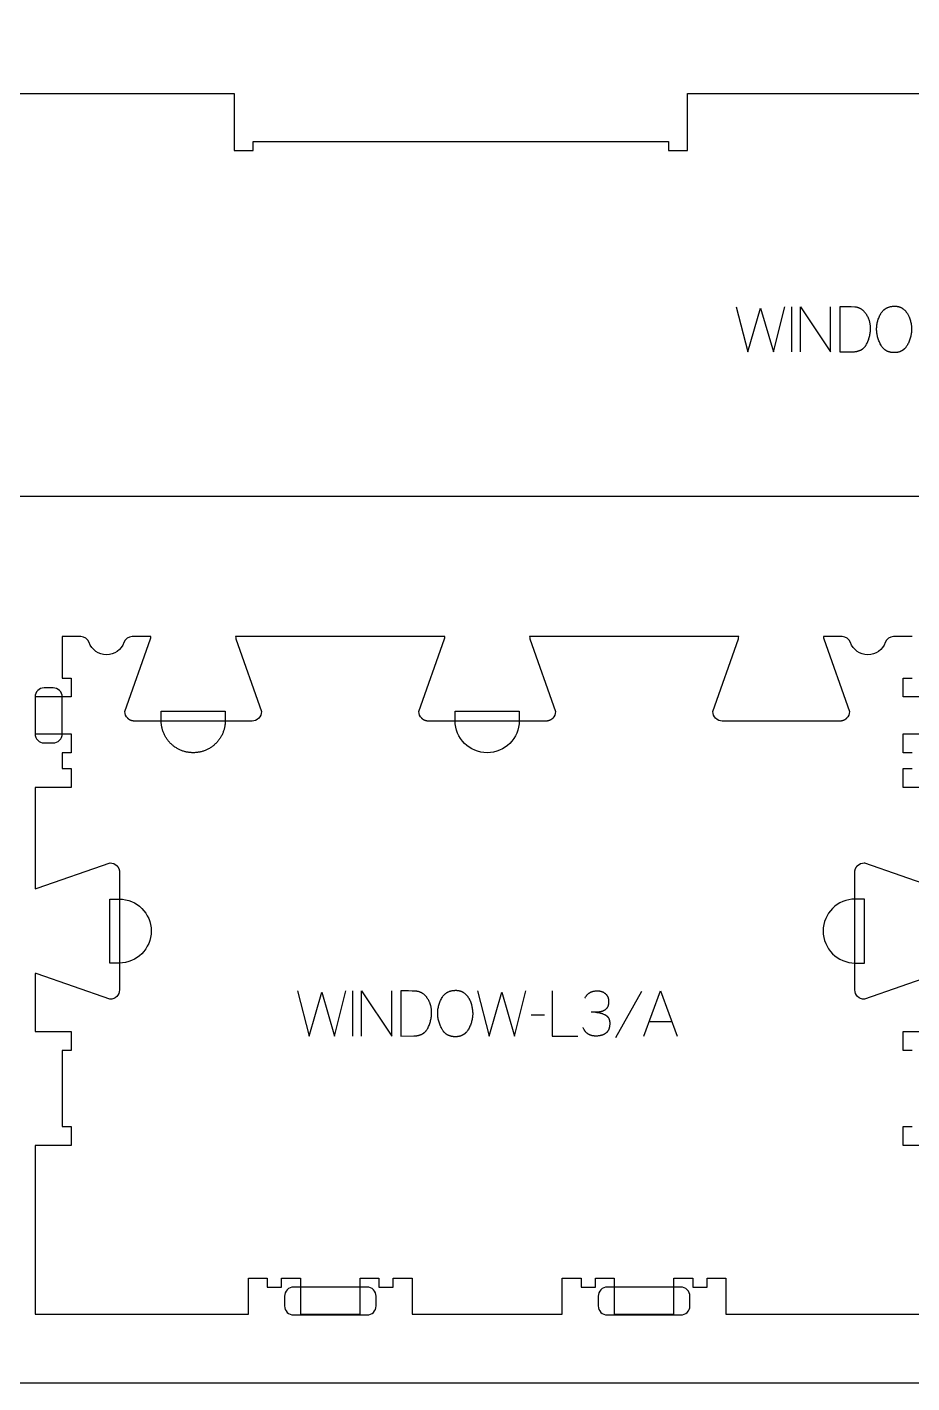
# Model space of a CAD drawing. Extents: x 0 to 4485, y 0 to 8771.
# Drawn here: x 984 to 1571, y 3763 to 4662 of the extents above; entities that cross this region are included whole.
import ezdxf

# ---------------------------------------------------------------- set-up
doc = ezdxf.new("R2010")
doc.units = 0
for name, color, linetype in [('0_SHEET_SPRUCEPLY_2440X122', 1, 'CONTINUOUS'), ('1_ANYTOOL_1MMDEEP_LABELS_S', 2, 'CONTINUOUS'), ('4_ANYTOOL_CUTTHROUGH_OUTSI', 5, 'CONTINUOUS'), ('5_ANYTOOL_HALF_MILL_9MM_IN', 3, 'CONTINUOUS')]:
    doc.layers.add(name, color=color, linetype=linetype)

msp = doc.modelspace()

# ---------------------------------------------------------------- linework, layer by layer
at = {"layer": '0_SHEET_SPRUCEPLY_2440X122'}
msp.add_lwpolyline([(371.7, 4982.59), (371.7, 3762.59), (2811.7, 3762.59), (2811.7, 4982.59)], close=True, dxfattribs=at)
at = {"layer": '1_ANYTOOL_1MMDEEP_LABELS_S', "color": 2}
for points in [[(1454.33, 4476.52), (1462.04, 4446.52), (1470.49, 4475.62), (1478.97, 4446.52), (1486.47, 4476.52)], [(1490.84, 4476.52), (1490.84, 4446.52)], [(1496.84, 4446.52), (1496.84, 4476.52), (1516.9, 4446.52), (1516.9, 4476.52)], [(1163.36, 4022.67), (1171.07, 3992.67), (1179.52, 4021.77), (1188, 3992.67), (1195.5, 4022.67)], [(1199.87, 4022.67), (1199.87, 3992.67)], [(1205.87, 3992.67), (1205.87, 4022.67), (1225.93, 3992.67), (1225.93, 4022.67)], [(1282.76, 4022.67), (1290.47, 3992.67), (1298.92, 4021.77), (1307.4, 3992.67), (1314.9, 4022.67)], [(1332.26, 4022.67), (1332.26, 3992.67), (1349.36, 3992.67)], [(1353.9, 4017.74), (1354.06, 4018.05), (1354.23, 4018.34), (1354.4, 4018.63), (1354.57, 4018.9), (1354.76, 4019.16), (1354.95, 4019.42), (1355.14, 4019.67), (1355.24, 4019.78), (1355.35, 4019.9), (1355.45, 4020.02), (1355.55, 4020.13), (1355.66, 4020.24), (1355.77, 4020.34), (1355.88, 4020.45), (1355.99, 4020.55), (1356.1, 4020.65), (1356.22, 4020.75), (1356.33, 4020.84), (1356.45, 4020.94), (1356.57, 4021.03), (1356.69, 4021.11), (1356.81, 4021.2), (1356.94, 4021.28), (1357.06, 4021.36), (1357.19, 4021.44), (1357.32, 4021.52), (1357.45, 4021.59), (1357.58, 4021.66), (1357.72, 4021.73), (1357.85, 4021.8), (1357.99, 4021.86), (1358.12, 4021.92), (1358.26, 4021.98), (1358.41, 4022.04), (1358.55, 4022.09), (1358.69, 4022.14), (1358.84, 4022.19), (1358.99, 4022.24), (1359.14, 4022.28), (1359.44, 4022.37), (1359.75, 4022.44), (1360.06, 4022.5), (1360.38, 4022.55), (1360.71, 4022.6), (1361.05, 4022.63), (1361.39, 4022.65), (1361.73, 4022.67), (1362.09, 4022.67), (1362.3, 4022.67), (1362.51, 4022.67), (1362.71, 4022.66), (1362.91, 4022.64), (1363.11, 4022.63), (1363.31, 4022.61), (1363.51, 4022.58), (1363.7, 4022.56), (1363.89, 4022.52), (1364.08, 4022.49), (1364.27, 4022.45), (1364.45, 4022.41), (1364.63, 4022.36), (1364.81, 4022.31), (1364.98, 4022.26), (1365.16, 4022.2), (1365.33, 4022.14), (1365.5, 4022.08), (1365.66, 4022.01), (1365.83, 4021.94), (1365.99, 4021.86), (1366.15, 4021.78), (1366.3, 4021.7), (1366.46, 4021.61), (1366.61, 4021.52), (1366.75, 4021.43), (1366.9, 4021.33), (1367.04, 4021.23), (1367.19, 4021.12), (1367.32, 4021.02), (1367.46, 4020.9), (1367.59, 4020.79), (1367.73, 4020.67), (1367.85, 4020.55), (1367.97, 4020.42), (1368.09, 4020.29), (1368.2, 4020.16), (1368.31, 4020.02), (1368.42, 4019.89), (1368.52, 4019.75), (1368.62, 4019.6), (1368.71, 4019.45), (1368.8, 4019.3), (1368.88, 4019.15), (1368.96, 4018.99), (1369.04, 4018.83), (1369.11, 4018.67), (1369.18, 4018.51), (1369.24, 4018.34), (1369.3, 4018.16), (1369.35, 4017.99), (1369.4, 4017.81), (1369.45, 4017.63), (1369.49, 4017.45), (1369.53, 4017.26), (1369.56, 4017.07), (1369.59, 4016.87), (1369.61, 4016.68), (1369.63, 4016.48), (1369.65, 4016.27), (1369.66, 4016.07), (1369.67, 4015.86), (1369.67, 4015.65), (1369.67, 4015.09), (1369.66, 4014.75), (1369.63, 4014.43), (1369.6, 4014.12), (1369.56, 4013.82), (1369.54, 4013.67), (1369.51, 4013.53), (1369.48, 4013.39), (1369.45, 4013.25), (1369.42, 4013.11), (1369.38, 4012.98), (1369.35, 4012.85), (1369.31, 4012.72), (1369.27, 4012.59), (1369.22, 4012.47), (1369.18, 4012.35), (1369.13, 4012.23), (1369.08, 4012.11), (1369.02, 4012), (1368.97, 4011.89), (1368.91, 4011.78), (1368.85, 4011.68), (1368.79, 4011.57), (1368.72, 4011.47), (1368.66, 4011.38), (1368.59, 4011.28), (1368.52, 4011.19), (1368.37, 4011.01), (1368.22, 4010.84), (1368.06, 4010.67), (1367.9, 4010.51), (1367.82, 4010.44), (1367.74, 4010.36), (1367.65, 4010.29), (1367.57, 4010.22), (1367.48, 4010.15), (1367.4, 4010.08), (1367.31, 4010.01), (1367.22, 4009.94), (1367.13, 4009.88), (1367.04, 4009.82), (1366.95, 4009.76), (1366.85, 4009.7), (1366.76, 4009.64), (1366.66, 4009.59), (1366.57, 4009.54), (1366.47, 4009.48), (1366.37, 4009.43), (1366.27, 4009.39), (1366.17, 4009.34), (1366.06, 4009.29), (1365.96, 4009.25), (1365.86, 4009.21), (1365.64, 4009.13), (1365.43, 4009.06), (1365.21, 4008.99), (1364.99, 4008.93), (1364.77, 4008.87), (1364.55, 4008.81), (1364.32, 4008.76), (1364.09, 4008.71), (1363.86, 4008.67), (1363.63, 4008.63), (1363.39, 4008.6), (1363.16, 4008.57), (1362.92, 4008.54), (1362.68, 4008.52), (1362.43, 4008.51), (1362.19, 4008.5), (1361.94, 4008.49), (1358.23, 4008.44)], [(1391.44, 4022.2), (1374.26, 3991.43)], [(1393.16, 3992.67), (1404.04, 4022.67), (1415.1, 3992.67)], [(1327.12, 4006.56), (1318.33, 4006.47)], [(1361.02, 4008.44), (1361.45, 4008.42), (1361.89, 4008.38), (1362.31, 4008.33), (1362.74, 4008.27), (1363.16, 4008.2), (1363.57, 4008.12), (1363.98, 4008.03), (1364.39, 4007.93), (1364.79, 4007.81), (1365.19, 4007.69), (1365.59, 4007.55), (1365.97, 4007.4), (1366.36, 4007.25), (1366.74, 4007.08), (1367.12, 4006.9), (1367.49, 4006.71), (1367.67, 4006.61), (1367.85, 4006.5), (1367.93, 4006.45), (1368.02, 4006.39), (1368.1, 4006.34), (1368.18, 4006.28), (1368.26, 4006.22), (1368.34, 4006.16), (1368.42, 4006.1), (1368.49, 4006.04), (1368.57, 4005.97), (1368.64, 4005.91), (1368.71, 4005.84), (1368.78, 4005.77), (1368.85, 4005.7), (1368.92, 4005.63), (1368.98, 4005.56), (1369.05, 4005.49), (1369.11, 4005.42), (1369.17, 4005.34), (1369.23, 4005.27), (1369.29, 4005.19), (1369.35, 4005.11), (1369.4, 4005.03), (1369.46, 4004.95), (1369.51, 4004.87), (1369.56, 4004.79), (1369.61, 4004.7), (1369.66, 4004.62), (1369.71, 4004.53), (1369.75, 4004.44), (1369.8, 4004.35), (1369.84, 4004.26), (1369.88, 4004.17), (1369.92, 4004.08), (1369.96, 4003.98), (1370.03, 4003.79), (1370.1, 4003.59), (1370.16, 4003.39), (1370.21, 4003.19), (1370.26, 4002.98), (1370.3, 4002.76), (1370.34, 4002.54), (1370.37, 4002.32), (1370.4, 4002.08), (1370.42, 4001.85), (1370.43, 4001.61), (1370.44, 4001.37), (1370.44, 4001.12), (1370.44, 4000.84), (1370.44, 4000.56), (1370.42, 4000.29), (1370.41, 4000.03), (1370.38, 3999.77), (1370.36, 3999.52), (1370.33, 3999.27), (1370.29, 3999.02), (1370.25, 3998.79), (1370.2, 3998.55), (1370.15, 3998.32), (1370.1, 3998.1), (1370.03, 3997.88), (1369.97, 3997.66), (1369.9, 3997.45), (1369.82, 3997.25), (1369.74, 3997.05), (1369.66, 3996.85), (1369.57, 3996.66), (1369.47, 3996.48), (1369.37, 3996.3), (1369.27, 3996.12), (1369.16, 3995.95), (1369.05, 3995.79), (1368.93, 3995.63), (1368.8, 3995.47), (1368.68, 3995.32), (1368.61, 3995.25), (1368.54, 3995.18), (1368.47, 3995.11), (1368.4, 3995.04), (1368.33, 3994.97), (1368.26, 3994.9), (1368.19, 3994.84), (1368.11, 3994.77), (1367.96, 3994.64), (1367.8, 3994.52), (1367.64, 3994.41), (1367.48, 3994.29), (1367.31, 3994.18), (1367.14, 3994.08), (1366.96, 3993.97), (1366.79, 3993.88), (1366.6, 3993.78), (1366.42, 3993.69), (1366.23, 3993.61), (1366.04, 3993.52), (1365.84, 3993.44), (1365.64, 3993.37), (1365.44, 3993.3), (1365.23, 3993.23), (1365.02, 3993.17), (1364.81, 3993.11), (1364.59, 3993.05), (1364.37, 3993), (1364.15, 3992.95), (1363.92, 3992.91), (1363.69, 3992.87), (1363.46, 3992.83), (1363.22, 3992.8), (1362.73, 3992.74), (1362.23, 3992.7), (1361.72, 3992.68), (1361.19, 3992.67), (1360.81, 3992.68), (1360.43, 3992.7), (1360.07, 3992.72), (1359.71, 3992.76), (1359.36, 3992.81), (1359.18, 3992.84), (1359.01, 3992.87), (1358.84, 3992.91), (1358.68, 3992.95), (1358.51, 3992.99), (1358.35, 3993.03), (1358.19, 3993.08), (1358.03, 3993.12), (1357.87, 3993.18), (1357.72, 3993.23), (1357.56, 3993.29), (1357.41, 3993.35), (1357.26, 3993.41), (1357.11, 3993.47), (1356.97, 3993.54), (1356.82, 3993.61), (1356.68, 3993.69), (1356.54, 3993.76), (1356.4, 3993.84), (1356.27, 3993.93), (1356.13, 3994.01), (1356, 3994.1), (1355.87, 3994.19), (1355.74, 3994.28), (1355.62, 3994.38), (1355.49, 3994.48), (1355.37, 3994.58), (1355.25, 3994.68), (1355.13, 3994.79), (1355.01, 3994.9), (1354.9, 3995.01), (1354.79, 3995.13), (1354.67, 3995.25), (1354.57, 3995.37), (1354.46, 3995.49), (1354.35, 3995.62), (1354.25, 3995.75), (1354.15, 3995.88), (1354.05, 3996.01), (1353.95, 3996.15), (1353.86, 3996.29), (1353.76, 3996.44), (1353.67, 3996.58), (1353.58, 3996.73), (1353.41, 3997.04), (1353.24, 3997.35), (1353.08, 3997.68), (1352.93, 3998.02), (1352.79, 3998.37)], [(1396.63, 4002.23), (1411.54, 4002.23)]]:
    msp.add_lwpolyline(points, dxfattribs=at)
for points in [[(1522.94, 4476.52), (1522.94, 4446.52), (1531.47, 4446.61), (1531.88, 4446.62), (1532.29, 4446.64), (1532.68, 4446.66), (1533.07, 4446.7), (1533.45, 4446.75), (1533.82, 4446.81), (1534.19, 4446.88), (1534.54, 4446.95), (1534.89, 4447.04), (1535.23, 4447.13), (1535.56, 4447.24), (1535.89, 4447.35), (1536.2, 4447.47), (1536.36, 4447.54), (1536.51, 4447.61), (1536.67, 4447.68), (1536.81, 4447.75), (1536.96, 4447.83), (1537.11, 4447.9), (1537.25, 4447.98), (1537.39, 4448.06), (1537.53, 4448.15), (1537.67, 4448.23), (1537.81, 4448.32), (1537.94, 4448.41), (1538.07, 4448.51), (1538.2, 4448.6), (1538.33, 4448.7), (1538.46, 4448.8), (1538.58, 4448.91), (1538.7, 4449.01), (1538.82, 4449.12), (1538.94, 4449.23), (1539.06, 4449.34), (1539.17, 4449.46), (1539.28, 4449.58), (1539.39, 4449.7), (1539.5, 4449.82), (1539.61, 4449.94), (1539.71, 4450.07), (1539.81, 4450.2), (1539.91, 4450.33), (1540.01, 4450.46), (1540.11, 4450.6), (1540.2, 4450.74), (1540.39, 4451.02), (1540.56, 4451.32), (1540.73, 4451.62), (1541.05, 4452.24), (1541.34, 4452.86), (1541.62, 4453.49), (1541.87, 4454.13), (1542.11, 4454.77), (1542.32, 4455.42), (1542.52, 4456.07), (1542.69, 4456.73), (1542.84, 4457.4), (1542.98, 4458.07), (1543.09, 4458.74), (1543.18, 4459.42), (1543.25, 4460.11), (1543.3, 4460.8), (1543.33, 4461.5), (1543.34, 4462.21), (1543.33, 4462.8), (1543.31, 4463.39), (1543.26, 4463.98), (1543.19, 4464.56), (1543.1, 4465.13), (1543.05, 4465.41), (1542.99, 4465.7), (1542.93, 4465.98), (1542.87, 4466.26), (1542.8, 4466.54), (1542.72, 4466.81), (1542.64, 4467.09), (1542.56, 4467.36), (1542.47, 4467.63), (1542.37, 4467.9), (1542.27, 4468.17), (1542.17, 4468.44), (1542.06, 4468.71), (1541.95, 4468.97), (1541.7, 4469.5), (1541.44, 4470.02), (1541.16, 4470.53), (1540.86, 4471.03), (1540.66, 4471.34), (1540.47, 4471.64), (1540.26, 4471.92), (1540.06, 4472.2), (1539.85, 4472.47), (1539.64, 4472.73), (1539.43, 4472.98), (1539.21, 4473.22), (1538.99, 4473.46), (1538.76, 4473.68), (1538.53, 4473.89), (1538.3, 4474.1), (1538.06, 4474.29), (1537.83, 4474.48), (1537.58, 4474.65), (1537.34, 4474.82), (1537.09, 4474.98), (1536.84, 4475.13), (1536.58, 4475.27), (1536.32, 4475.4), (1536.06, 4475.52), (1535.79, 4475.63), (1535.53, 4475.73), (1535.25, 4475.83), (1534.98, 4475.91), (1534.7, 4475.99), (1534.42, 4476.05), (1534.13, 4476.11), (1533.84, 4476.16), (1533.55, 4476.19), (1533.25, 4476.22), (1532.95, 4476.24), (1530.52, 4476.35), (1528.04, 4476.43), (1525.51, 4476.49)], [(1559.42, 4476.86), (1559.79, 4476.86), (1560.15, 4476.84), (1560.51, 4476.81), (1560.86, 4476.77), (1561.03, 4476.75), (1561.2, 4476.72), (1561.37, 4476.69), (1561.54, 4476.66), (1561.7, 4476.62), (1561.87, 4476.58), (1562.03, 4476.54), (1562.19, 4476.49), (1562.35, 4476.45), (1562.51, 4476.4), (1562.66, 4476.34), (1562.81, 4476.29), (1562.97, 4476.23), (1563.11, 4476.16), (1563.26, 4476.1), (1563.41, 4476.03), (1563.55, 4475.96), (1563.7, 4475.89), (1563.84, 4475.81), (1563.98, 4475.73), (1564.11, 4475.65), (1564.25, 4475.56), (1564.38, 4475.48), (1564.52, 4475.38), (1564.77, 4475.2), (1565.03, 4475), (1565.28, 4474.8), (1565.52, 4474.6), (1565.75, 4474.38), (1565.98, 4474.16), (1566.21, 4473.94), (1566.43, 4473.71), (1566.64, 4473.47), (1566.85, 4473.23), (1567.05, 4472.98), (1567.24, 4472.72), (1567.43, 4472.46), (1567.62, 4472.19), (1567.79, 4471.92), (1567.97, 4471.63), (1568.13, 4471.35), (1568.29, 4471.06), (1568.45, 4470.77), (1568.59, 4470.47), (1568.74, 4470.17), (1568.88, 4469.86), (1569.01, 4469.56), (1569.13, 4469.25), (1569.25, 4468.93), (1569.37, 4468.61), (1569.48, 4468.29), (1569.58, 4467.96), (1569.68, 4467.63), (1569.77, 4467.3), (1569.86, 4466.96), (1569.94, 4466.62), (1570.08, 4465.94), (1570.21, 4465.26), (1570.32, 4464.59), (1570.4, 4463.93), (1570.47, 4463.28), (1570.52, 4462.63), (1570.55, 4461.98), (1570.56, 4461.35), (1570.55, 4460.71), (1570.51, 4460.07), (1570.46, 4459.44), (1570.39, 4458.8), (1570.29, 4458.16), (1570.17, 4457.52), (1570.03, 4456.89), (1569.87, 4456.25), (1569.68, 4455.61), (1569.48, 4454.97), (1569.25, 4454.34), (1569, 4453.7), (1568.73, 4453.06), (1568.44, 4452.42), (1568.13, 4451.79), (1567.79, 4451.15), (1567.62, 4450.83), (1567.44, 4450.53), (1567.25, 4450.24), (1567.05, 4449.95), (1566.85, 4449.68), (1566.65, 4449.42), (1566.43, 4449.16), (1566.21, 4448.92), (1566.1, 4448.8), (1565.99, 4448.68), (1565.87, 4448.57), (1565.75, 4448.46), (1565.64, 4448.35), (1565.52, 4448.25), (1565.39, 4448.14), (1565.27, 4448.04), (1565.15, 4447.94), (1565.02, 4447.85), (1564.89, 4447.75), (1564.76, 4447.66), (1564.63, 4447.57), (1564.5, 4447.49), (1564.37, 4447.4), (1564.23, 4447.32), (1564.09, 4447.25), (1563.96, 4447.17), (1563.82, 4447.1), (1563.67, 4447.02), (1563.53, 4446.96), (1563.39, 4446.89), (1563.24, 4446.83), (1563.09, 4446.77), (1562.94, 4446.71), (1562.79, 4446.65), (1562.64, 4446.6), (1562.48, 4446.55), (1562.17, 4446.45), (1561.85, 4446.37), (1561.53, 4446.29), (1561.19, 4446.23), (1560.86, 4446.17), (1560.51, 4446.13), (1560.16, 4446.09), (1559.8, 4446.07), (1559.44, 4446.05), (1559.07, 4446.05), (1558.69, 4446.05), (1558.31, 4446.07), (1557.95, 4446.09), (1557.58, 4446.13), (1557.23, 4446.18), (1556.88, 4446.23), (1556.54, 4446.3), (1556.2, 4446.37), (1555.87, 4446.46), (1555.55, 4446.56), (1555.39, 4446.61), (1555.23, 4446.66), (1555.08, 4446.72), (1554.92, 4446.78), (1554.77, 4446.84), (1554.62, 4446.9), (1554.47, 4446.97), (1554.32, 4447.04), (1554.18, 4447.11), (1554.04, 4447.19), (1553.89, 4447.27), (1553.75, 4447.35), (1553.61, 4447.43), (1553.48, 4447.51), (1553.34, 4447.6), (1553.21, 4447.69), (1553.08, 4447.78), (1552.95, 4447.88), (1552.82, 4447.97), (1552.69, 4448.07), (1552.56, 4448.18), (1552.44, 4448.28), (1552.32, 4448.39), (1552.2, 4448.5), (1552.08, 4448.61), (1551.96, 4448.73), (1551.85, 4448.85), (1551.73, 4448.97), (1551.62, 4449.09), (1551.51, 4449.21), (1551.29, 4449.47), (1551.08, 4449.74), (1550.88, 4450.02), (1550.68, 4450.31), (1550.5, 4450.61), (1550.31, 4450.92), (1550.14, 4451.23), (1549.8, 4451.88), (1549.49, 4452.53), (1549.2, 4453.18), (1548.93, 4453.83), (1548.68, 4454.48), (1548.45, 4455.13), (1548.25, 4455.78), (1548.06, 4456.43), (1547.9, 4457.08), (1547.76, 4457.73), (1547.64, 4458.38), (1547.55, 4459.04), (1547.47, 4459.69), (1547.42, 4460.34), (1547.38, 4461), (1547.37, 4461.65), (1547.38, 4462.34), (1547.42, 4463.03), (1547.47, 4463.71), (1547.55, 4464.39), (1547.65, 4465.06), (1547.78, 4465.72), (1547.93, 4466.38), (1548.1, 4467.03), (1548.29, 4467.68), (1548.5, 4468.32), (1548.74, 4468.95), (1549, 4469.58), (1549.28, 4470.21), (1549.59, 4470.82), (1549.92, 4471.44), (1550.27, 4472.04), (1550.45, 4472.34), (1550.64, 4472.63), (1550.84, 4472.9), (1551.04, 4473.17), (1551.25, 4473.43), (1551.47, 4473.68), (1551.69, 4473.92), (1551.92, 4474.15), (1552.04, 4474.26), (1552.16, 4474.37), (1552.28, 4474.48), (1552.4, 4474.58), (1552.53, 4474.69), (1552.65, 4474.79), (1552.78, 4474.88), (1552.91, 4474.98), (1553.04, 4475.07), (1553.17, 4475.16), (1553.3, 4475.25), (1553.44, 4475.34), (1553.58, 4475.42), (1553.72, 4475.5), (1553.86, 4475.58), (1554, 4475.66), (1554.14, 4475.73), (1554.29, 4475.8), (1554.58, 4475.94), (1554.89, 4476.07), (1555.2, 4476.18), (1555.51, 4476.29), (1555.83, 4476.39), (1556.16, 4476.48), (1556.5, 4476.56), (1556.84, 4476.63), (1557.19, 4476.69), (1557.54, 4476.75), (1557.9, 4476.79), (1558.27, 4476.82), (1558.65, 4476.84), (1559.03, 4476.86)], [(1231.97, 4022.67), (1231.97, 3992.67), (1240.5, 3992.76), (1240.91, 3992.77), (1241.32, 3992.79), (1241.71, 3992.82), (1242.1, 3992.86), (1242.48, 3992.9), (1242.85, 3992.96), (1243.22, 3993.03), (1243.57, 3993.1), (1243.92, 3993.19), (1244.26, 3993.29), (1244.59, 3993.39), (1244.92, 3993.5), (1245.23, 3993.63), (1245.39, 3993.69), (1245.54, 3993.76), (1245.69, 3993.83), (1245.84, 3993.9), (1245.99, 3993.98), (1246.14, 3994.06), (1246.28, 3994.14), (1246.42, 3994.22), (1246.56, 3994.3), (1246.7, 3994.39), (1246.84, 3994.48), (1246.97, 3994.57), (1247.1, 3994.66), (1247.23, 3994.76), (1247.36, 3994.86), (1247.49, 3994.96), (1247.61, 3995.06), (1247.73, 3995.17), (1247.85, 3995.27), (1247.97, 3995.38), (1248.09, 3995.5), (1248.2, 3995.61), (1248.31, 3995.73), (1248.42, 3995.85), (1248.53, 3995.97), (1248.64, 3996.1), (1248.74, 3996.22), (1248.84, 3996.35), (1248.94, 3996.48), (1249.04, 3996.62), (1249.14, 3996.75), (1249.23, 3996.89), (1249.42, 3997.18), (1249.59, 3997.47), (1249.76, 3997.77), (1250.08, 3998.39), (1250.37, 3999.02), (1250.65, 3999.65), (1250.9, 4000.28), (1251.14, 4000.92), (1251.35, 4001.57), (1251.55, 4002.23), (1251.72, 4002.88), (1251.87, 4003.55), (1252.01, 4004.22), (1252.12, 4004.89), (1252.21, 4005.58), (1252.28, 4006.26), (1252.33, 4006.96), (1252.36, 4007.65), (1252.37, 4008.36), (1252.36, 4008.96), (1252.33, 4009.55), (1252.29, 4010.13), (1252.22, 4010.71), (1252.13, 4011.28), (1252.08, 4011.57), (1252.02, 4011.85), (1251.96, 4012.13), (1251.9, 4012.41), (1251.83, 4012.69), (1251.75, 4012.97), (1251.67, 4013.24), (1251.59, 4013.52), (1251.5, 4013.79), (1251.4, 4014.06), (1251.3, 4014.33), (1251.2, 4014.59), (1251.09, 4014.86), (1250.98, 4015.13), (1250.73, 4015.65), (1250.47, 4016.17), (1250.19, 4016.68), (1249.89, 4017.19), (1249.69, 4017.49), (1249.5, 4017.79), (1249.29, 4018.08), (1249.09, 4018.36), (1248.88, 4018.63), (1248.67, 4018.89), (1248.45, 4019.14), (1248.24, 4019.38), (1248.01, 4019.61), (1247.79, 4019.83), (1247.56, 4020.05), (1247.33, 4020.25), (1247.09, 4020.45), (1246.86, 4020.63), (1246.61, 4020.81), (1246.37, 4020.98), (1246.12, 4021.13), (1245.87, 4021.28), (1245.61, 4021.42), (1245.35, 4021.55), (1245.09, 4021.67), (1244.82, 4021.79), (1244.56, 4021.89), (1244.28, 4021.98), (1244.01, 4022.07), (1243.73, 4022.14), (1243.44, 4022.21), (1243.16, 4022.26), (1242.87, 4022.31), (1242.58, 4022.35), (1242.28, 4022.38), (1241.98, 4022.39), (1239.55, 4022.5), (1237.07, 4022.58), (1234.54, 4022.64)], [(1268.44, 4023.02), (1268.82, 4023.01), (1269.18, 4022.99), (1269.54, 4022.96), (1269.89, 4022.92), (1270.06, 4022.9), (1270.23, 4022.87), (1270.4, 4022.84), (1270.57, 4022.81), (1270.73, 4022.77), (1270.9, 4022.73), (1271.06, 4022.69), (1271.22, 4022.65), (1271.38, 4022.6), (1271.54, 4022.55), (1271.69, 4022.5), (1271.84, 4022.44), (1271.99, 4022.38), (1272.14, 4022.32), (1272.29, 4022.25), (1272.44, 4022.18), (1272.58, 4022.11), (1272.73, 4022.04), (1272.87, 4021.96), (1273.01, 4021.88), (1273.14, 4021.8), (1273.28, 4021.72), (1273.41, 4021.63), (1273.54, 4021.54), (1273.8, 4021.35), (1274.06, 4021.16), (1274.31, 4020.96), (1274.55, 4020.75), (1274.78, 4020.54), (1275.01, 4020.32), (1275.24, 4020.09), (1275.46, 4019.86), (1275.67, 4019.62), (1275.88, 4019.38), (1276.08, 4019.13), (1276.27, 4018.87), (1276.46, 4018.61), (1276.65, 4018.34), (1276.82, 4018.07), (1276.99, 4017.79), (1277.16, 4017.5), (1277.32, 4017.21), (1277.48, 4016.92), (1277.62, 4016.62), (1277.77, 4016.32), (1277.9, 4016.02), (1278.04, 4015.71), (1278.16, 4015.4), (1278.28, 4015.08), (1278.4, 4014.76), (1278.51, 4014.44), (1278.61, 4014.12), (1278.71, 4013.79), (1278.8, 4013.45), (1278.89, 4013.11), (1278.97, 4012.77), (1279.11, 4012.09), (1279.24, 4011.42), (1279.34, 4010.75), (1279.43, 4010.08), (1279.5, 4009.43), (1279.55, 4008.78), (1279.58, 4008.14), (1279.59, 4007.5), (1279.58, 4006.86), (1279.54, 4006.23), (1279.49, 4005.59), (1279.41, 4004.95), (1279.32, 4004.31), (1279.2, 4003.68), (1279.06, 4003.04), (1278.9, 4002.4), (1278.71, 4001.76), (1278.51, 4001.13), (1278.28, 4000.49), (1278.03, 3999.85), (1277.76, 3999.21), (1277.47, 3998.58), (1277.16, 3997.94), (1276.82, 3997.3), (1276.65, 3996.99), (1276.47, 3996.68), (1276.28, 3996.39), (1276.08, 3996.11), (1275.88, 3995.83), (1275.67, 3995.57), (1275.46, 3995.31), (1275.24, 3995.07), (1275.13, 3994.95), (1275.02, 3994.84), (1274.9, 3994.72), (1274.78, 3994.61), (1274.67, 3994.5), (1274.55, 3994.4), (1274.42, 3994.3), (1274.3, 3994.19), (1274.18, 3994.1), (1274.05, 3994), (1273.92, 3993.91), (1273.79, 3993.82), (1273.66, 3993.73), (1273.53, 3993.64), (1273.4, 3993.56), (1273.26, 3993.48), (1273.12, 3993.4), (1272.99, 3993.32), (1272.85, 3993.25), (1272.7, 3993.18), (1272.56, 3993.11), (1272.42, 3993.04), (1272.27, 3992.98), (1272.12, 3992.92), (1271.97, 3992.86), (1271.82, 3992.8), (1271.67, 3992.75), (1271.51, 3992.7), (1271.2, 3992.61), (1270.88, 3992.52), (1270.56, 3992.45), (1270.22, 3992.38), (1269.89, 3992.33), (1269.54, 3992.28), (1269.19, 3992.25), (1268.83, 3992.22), (1268.47, 3992.21), (1268.1, 3992.2), (1267.72, 3992.21), (1267.34, 3992.22), (1266.97, 3992.25), (1266.61, 3992.28), (1266.26, 3992.33), (1265.91, 3992.38), (1265.56, 3992.45), (1265.23, 3992.53), (1264.9, 3992.61), (1264.58, 3992.71), (1264.42, 3992.76), (1264.26, 3992.81), (1264.11, 3992.87), (1263.95, 3992.93), (1263.8, 3992.99), (1263.65, 3993.06), (1263.5, 3993.12), (1263.35, 3993.19), (1263.21, 3993.27), (1263.06, 3993.34), (1262.92, 3993.42), (1262.78, 3993.5), (1262.64, 3993.58), (1262.51, 3993.67), (1262.37, 3993.75), (1262.24, 3993.84), (1262.1, 3993.94), (1261.97, 3994.03), (1261.85, 3994.13), (1261.72, 3994.23), (1261.59, 3994.33), (1261.47, 3994.44), (1261.35, 3994.54), (1261.23, 3994.65), (1261.11, 3994.77), (1260.99, 3994.88), (1260.88, 3995), (1260.76, 3995.12), (1260.65, 3995.24), (1260.54, 3995.37), (1260.32, 3995.63), (1260.11, 3995.89), (1259.91, 3996.17), (1259.71, 3996.46), (1259.53, 3996.76), (1259.34, 3997.07), (1259.17, 3997.39), (1258.83, 3998.04), (1258.52, 3998.68), (1258.23, 3999.33), (1257.96, 3999.98), (1257.71, 4000.63), (1257.48, 4001.28), (1257.28, 4001.93), (1257.09, 4002.58), (1256.93, 4003.24), (1256.79, 4003.89), (1256.67, 4004.54), (1256.57, 4005.19), (1256.5, 4005.84), (1256.45, 4006.5), (1256.41, 4007.15), (1256.4, 4007.8), (1256.41, 4008.5), (1256.45, 4009.18), (1256.5, 4009.86), (1256.58, 4010.54), (1256.68, 4011.21), (1256.81, 4011.88), (1256.96, 4012.53), (1257.13, 4013.19), (1257.32, 4013.83), (1257.53, 4014.47), (1257.77, 4015.11), (1258.03, 4015.74), (1258.31, 4016.36), (1258.62, 4016.98), (1258.94, 4017.59), (1259.29, 4018.19), (1259.48, 4018.49), (1259.67, 4018.78), (1259.87, 4019.06), (1260.07, 4019.32), (1260.28, 4019.58), (1260.5, 4019.83), (1260.72, 4020.07), (1260.95, 4020.3), (1261.07, 4020.42), (1261.19, 4020.53), (1261.31, 4020.63), (1261.43, 4020.74), (1261.56, 4020.84), (1261.68, 4020.94), (1261.81, 4021.04), (1261.94, 4021.13), (1262.07, 4021.23), (1262.2, 4021.32), (1262.33, 4021.4), (1262.47, 4021.49), (1262.61, 4021.57), (1262.75, 4021.66), (1262.89, 4021.73), (1263.03, 4021.81), (1263.17, 4021.89), (1263.32, 4021.96), (1263.61, 4022.09), (1263.92, 4022.22), (1264.23, 4022.34), (1264.54, 4022.45), (1264.86, 4022.55), (1265.19, 4022.63), (1265.53, 4022.71), (1265.87, 4022.79), (1266.22, 4022.85), (1266.57, 4022.9), (1266.93, 4022.94), (1267.3, 4022.97), (1267.68, 4023), (1268.06, 4023.01)]]:
    msp.add_lwpolyline(points, close=True, dxfattribs=at)
at = {"layer": '4_ANYTOOL_CUTTHROUGH_OUTSI', "color": 5}
for points in [[(821.95, 4618), (1121.45, 4618), (1121.45, 4580.09), (1133.95, 4580.09), (1133.95, 4586.09), (1409.45, 4586.09), (1409.45, 4580.09), (1421.95, 4580.09), (1421.95, 4618), (1721.45, 4618)], [(1721.45, 4350.5), (1421.95, 4350.5), (1421.95, 4350.59), (1421.7, 4350.59), (1121.45, 4350.59), (1121.45, 4350.5), (821.95, 4350.5)], [(1588.94, 4217.63), (1564.94, 4217.63), (1564.94, 4217.88), (1564.94, 4229.88), (1564.94, 4230.13), (1570.94, 4230.13)], [(1570.94, 4180.63), (1564.94, 4180.63), (1564.94, 4180.88), (1564.94, 4192.88), (1564.94, 4193.13), (1588.94, 4193.13)], [(1588.94, 4157.63), (1564.94, 4157.63), (1564.94, 4157.88), (1564.94, 4169.88), (1564.94, 4170.13), (1570.94, 4170.13)], [(1570.94, 3983.13), (1564.94, 3983.13), (1564.94, 3995.63), (1588.94, 3995.63)], [(1588.94, 3920.13), (1564.94, 3920.13), (1564.94, 3932.63), (1570.94, 3932.63)]]:
    msp.add_lwpolyline(points, dxfattribs=at)
for points in [[(1570.94, 4257.63), (1558.54, 4257.63), (1558.54, 4257.63, 0.317837), (1553.12, 4253.79, -0.707107), (1530.02, 4253.79, 0.317837), (1524.6, 4257.63), (1512.2, 4257.63, 0.061485), (1512.43, 4256.24), (1529.33, 4207.96), (1529.34, 4207.92), (1529.34, 4207.88), (1529.34, 4207.88, -0.198912), (1527.51, 4203.46), (1527.41, 4203.35), (1527.3, 4203.25), (1527.18, 4203.15), (1527.07, 4203.05), (1526.95, 4202.96), (1526.83, 4202.86), (1526.7, 4202.77), (1526.58, 4202.69), (1526.45, 4202.6), (1526.32, 4202.52), (1526.18, 4202.44), (1526.05, 4202.37), (1525.91, 4202.3), (1525.77, 4202.23), (1525.63, 4202.16), (1525.49, 4202.1), (1525.34, 4202.04), (1525.2, 4201.99), (1525.05, 4201.94), (1524.9, 4201.89), (1524.75, 4201.85), (1524.6, 4201.81), (1524.45, 4201.78), (1524.3, 4201.74), (1524.15, 4201.72), (1524, 4201.69), (1523.85, 4201.67), (1523.7, 4201.65), (1523.54, 4201.64), (1523.39, 4201.63), (1523.24, 4201.63), (1523.09, 4201.63), (1445.09, 4201.63, -0.414214), (1438.84, 4207.88), (1438.84, 4207.92), (1438.86, 4207.96), (1455.76, 4256.24), (1455.76, 4256.24, 0.061485), (1455.99, 4257.63), (1317.3, 4257.63, 0.061485), (1317.53, 4256.24), (1334.43, 4207.96), (1334.44, 4207.92), (1334.44, 4207.88), (1334.44, 4207.88, -0.198912), (1332.61, 4203.46), (1332.51, 4203.35), (1332.4, 4203.25), (1332.28, 4203.15), (1332.17, 4203.05), (1332.05, 4202.96), (1331.93, 4202.86), (1331.8, 4202.77), (1331.68, 4202.69), (1331.55, 4202.6), (1331.42, 4202.52), (1331.28, 4202.44), (1331.15, 4202.37), (1331.01, 4202.3), (1330.87, 4202.23), (1330.73, 4202.16), (1330.59, 4202.1), (1330.44, 4202.04), (1330.3, 4201.99), (1330.15, 4201.94), (1330, 4201.89), (1329.85, 4201.85), (1329.7, 4201.81), (1329.55, 4201.78), (1329.4, 4201.74), (1329.25, 4201.72), (1329.1, 4201.69), (1328.95, 4201.67), (1328.8, 4201.65), (1328.64, 4201.64), (1328.49, 4201.63), (1328.34, 4201.63), (1328.19, 4201.63), (1250.19, 4201.63), (1250.04, 4201.63), (1249.89, 4201.63), (1249.74, 4201.64), (1249.59, 4201.65), (1249.44, 4201.67), (1249.29, 4201.69), (1249.14, 4201.72), (1248.99, 4201.74), (1248.84, 4201.78), (1248.69, 4201.81), (1248.54, 4201.85), (1248.39, 4201.89), (1248.24, 4201.94), (1248.09, 4201.99), (1247.95, 4202.04), (1247.8, 4202.1), (1247.66, 4202.16), (1247.52, 4202.23), (1247.38, 4202.3), (1247.24, 4202.37), (1247.11, 4202.44), (1246.97, 4202.52), (1246.84, 4202.6), (1246.71, 4202.69), (1246.58, 4202.77), (1246.46, 4202.86), (1246.34, 4202.96), (1246.22, 4203.05), (1246.1, 4203.15), (1245.99, 4203.25), (1245.88, 4203.35), (1245.77, 4203.46, -0.198912), (1243.94, 4207.88), (1243.94, 4207.92), (1243.96, 4207.96), (1260.86, 4256.24), (1260.86, 4256.24, 0.061485), (1261.09, 4257.63), (1122.4, 4257.63, 0.061485), (1122.63, 4256.24), (1139.53, 4207.96), (1139.54, 4207.92), (1139.54, 4207.88), (1139.54, 4207.88, -0.414214), (1133.29, 4201.63), (1055.29, 4201.63), (1055.14, 4201.63), (1054.99, 4201.63), (1054.84, 4201.64), (1054.69, 4201.65), (1054.54, 4201.67), (1054.39, 4201.69), (1054.24, 4201.72), (1054.09, 4201.74), (1053.94, 4201.78), (1053.79, 4201.81), (1053.64, 4201.85), (1053.49, 4201.89), (1053.34, 4201.94), (1053.19, 4201.99), (1053.05, 4202.04), (1052.9, 4202.1), (1052.76, 4202.16), (1052.62, 4202.23), (1052.48, 4202.3), (1052.34, 4202.37), (1052.21, 4202.44), (1052.07, 4202.52), (1051.94, 4202.6), (1051.81, 4202.69), (1051.68, 4202.77), (1051.56, 4202.86), (1051.44, 4202.96), (1051.32, 4203.05), (1051.2, 4203.15), (1051.09, 4203.25), (1050.98, 4203.35), (1050.87, 4203.46, -0.198912), (1049.04, 4207.88), (1049.04, 4207.92), (1049.06, 4207.96), (1065.96, 4256.24), (1065.96, 4256.24, 0.061485), (1066.19, 4257.63), (1053.79, 4257.63, 0.317837), (1048.37, 4253.79, -0.317837), (1036.82, 4245.63, -0.317837), (1025.27, 4253.79, 0.317837), (1019.85, 4257.63), (1007.44, 4257.63), (1007.44, 4230.13), (1013.44, 4230.13), (1013.44, 4229.88), (1013.44, 4217.88), (1013.44, 4217.63), (989.44, 4217.63), (989.44, 4193.13), (1013.44, 4193.13), (1013.44, 4192.88), (1013.44, 4180.88), (1013.44, 4180.63), (1007.44, 4180.63), (1007.44, 4170.13), (1013.44, 4170.13), (1013.44, 4169.88), (1013.44, 4157.88), (1013.44, 4157.63), (989.44, 4157.63), (989.44, 4107.88), (989.44, 4090.43), (989.44, 4090.43, 0.061485), (990.83, 4090.67), (1039.15, 4107.58), (1039.19, 4107.58), (1039.19, 4107.58, -0.198912), (1043.61, 4105.75), (1043.72, 4105.64), (1043.82, 4105.53), (1043.92, 4105.42), (1044.02, 4105.3), (1044.11, 4105.18), (1044.21, 4105.06), (1044.3, 4104.94), (1044.38, 4104.81), (1044.47, 4104.68), (1044.55, 4104.55), (1044.63, 4104.42), (1044.7, 4104.28), (1044.77, 4104.14), (1044.84, 4104), (1044.91, 4103.86), (1044.97, 4103.72), (1045.03, 4103.58), (1045.08, 4103.43), (1045.13, 4103.28), (1045.18, 4103.14), (1045.22, 4102.99), (1045.26, 4102.84), (1045.29, 4102.69), (1045.33, 4102.54), (1045.35, 4102.39), (1045.38, 4102.23), (1045.4, 4102.08), (1045.41, 4101.93), (1045.43, 4101.78), (1045.44, 4101.63), (1045.44, 4101.48), (1045.44, 4101.33), (1045.44, 4023.33, -0.414214), (1039.19, 4017.08), (1039.15, 4017.08), (1039.11, 4017.09), (990.83, 4033.99), (990.83, 4033.99, 0.061485), (989.44, 4034.22), (989.44, 3995.63), (1013.44, 3995.63), (1013.44, 3983.13), (1007.44, 3983.13), (1007.44, 3932.63), (1013.44, 3932.63), (1013.44, 3920.13), (989.44, 3920.13), (989.44, 3808.13), (1130.94, 3808.13), (1130.94, 3832.13), (1143.44, 3832.13), (1143.44, 3826.13), (1152.94, 3826.13), (1152.94, 3832.13), (1165.44, 3832.13), (1165.44, 3808.13), (1204.94, 3808.13), (1204.94, 3832.13), (1217.44, 3832.13), (1217.44, 3826.13), (1226.94, 3826.13), (1226.94, 3832.13), (1239.44, 3832.13), (1239.44, 3808.13), (1338.94, 3808.13), (1338.94, 3832.13), (1351.44, 3832.13), (1351.44, 3826.13), (1360.94, 3826.13), (1360.94, 3832.13), (1373.44, 3832.13), (1373.44, 3808.13), (1412.94, 3808.13), (1412.94, 3832.13), (1425.44, 3832.13), (1425.44, 3826.13), (1434.94, 3826.13), (1434.94, 3832.13), (1447.44, 3832.13), (1447.44, 3808.13), (1588.94, 3808.13)], [(1587.55, 4033.99), (1539.24, 4017.08), (1539.19, 4017.08), (1539.19, 4017.08, -0.414214), (1532.94, 4023.33), (1532.94, 4101.33), (1532.95, 4101.48), (1532.95, 4101.63), (1532.96, 4101.78), (1532.97, 4101.93), (1532.99, 4102.08), (1533.01, 4102.23), (1533.03, 4102.39), (1533.06, 4102.54), (1533.09, 4102.69), (1533.13, 4102.84), (1533.17, 4102.99), (1533.21, 4103.14), (1533.26, 4103.28), (1533.31, 4103.43), (1533.36, 4103.58), (1533.42, 4103.72), (1533.48, 4103.86), (1533.55, 4104), (1533.61, 4104.14), (1533.69, 4104.28), (1533.76, 4104.42), (1533.84, 4104.55), (1533.92, 4104.68), (1534, 4104.81), (1534.09, 4104.94), (1534.18, 4105.06), (1534.27, 4105.18), (1534.37, 4105.3), (1534.47, 4105.42), (1534.57, 4105.53), (1534.67, 4105.64), (1534.77, 4105.75, -0.198912), (1539.19, 4107.58), (1539.24, 4107.58), (1539.28, 4107.56), (1587.55, 4090.67)]]:
    msp.add_lwpolyline(points, format="xyb", dxfattribs=at)
at = {"layer": '5_ANYTOOL_HALF_MILL_9MM_IN'}
for points in [[(995.44, 4223.63, 0.414214), (989.44, 4217.63), (989.44, 4193.13, 0.414214), (995.44, 4187.13), (1001.44, 4187.13, 0.414214), (1007.44, 4193.13), (1007.44, 4217.63, 0.414214), (1001.44, 4223.63)], [(1310.44, 4201.88, -1), (1267.94, 4201.88), (1267.94, 4202.13), (1267.94, 4208.13), (1310.44, 4208.13), (1310.44, 4202.13), (1310.44, 4201.88)], [(1045.19, 4083.58, -1), (1045.19, 4041.08), (1044.94, 4041.08), (1038.94, 4041.08), (1038.94, 4083.58), (1044.94, 4083.58), (1045.19, 4083.58)], [(1533.19, 4083.58, 1), (1533.19, 4041.08), (1533.44, 4041.08), (1539.44, 4041.08), (1539.44, 4083.58), (1533.44, 4083.58), (1533.19, 4083.58)], [(1160.82, 3826.13, 0.414214), (1154.82, 3820.13), (1154.82, 3813.63, 0.414214), (1160.82, 3807.63), (1209.57, 3807.63, 0.414214), (1215.57, 3813.63), (1215.57, 3820.13, 0.414214), (1209.57, 3826.13)], [(1368.82, 3826.13, 0.414214), (1362.82, 3820.13), (1362.82, 3813.63, 0.414214), (1368.82, 3807.63), (1417.57, 3807.63, 0.414214), (1423.57, 3813.63), (1423.57, 3820.13, 0.414214), (1417.57, 3826.13)]]:
    msp.add_lwpolyline(points, format="xyb", close=True, dxfattribs=at)
msp.add_lwpolyline([(1115.54, 4201.88), (1115.54, 4201.4), (1115.52, 4200.93), (1115.5, 4200.45), (1115.46, 4199.97), (1115.41, 4199.48), (1115.35, 4198.99), (1115.27, 4198.5), (1115.19, 4198.01), (1115.09, 4197.52), (1114.98, 4197.02), (1114.86, 4196.52), (1114.72, 4196.03), (1114.58, 4195.53), (1114.41, 4195.04), (1114.24, 4194.55), (1114.05, 4194.05), (1113.85, 4193.56), (1113.64, 4193.08), (1113.41, 4192.6), (1113.17, 4192.12), (1112.92, 4191.64), (1112.65, 4191.17), (1112.37, 4190.71), (1112.08, 4190.25), (1111.78, 4189.8), (1111.46, 4189.35), (1111.13, 4188.91), (1110.79, 4188.48), (1110.44, 4188.06), (1110.08, 4187.65), (1109.7, 4187.24), (1109.32, 4186.85), (1108.93, 4186.47), (1108.52, 4186.09), (1108.11, 4185.73), (1107.69, 4185.38), (1107.26, 4185.04), (1106.82, 4184.71), (1106.37, 4184.39), (1105.92, 4184.09), (1105.46, 4183.8), (1105, 4183.52), (1104.53, 4183.25), (1104.05, 4183), (1103.57, 4182.76), (1103.09, 4182.53), (1102.6, 4182.32), (1102.12, 4182.12), (1101.62, 4181.93), (1101.13, 4181.76), (1100.64, 4181.59), (1100.14, 4181.45), (1099.65, 4181.31), (1099.15, 4181.19), (1098.65, 4181.08), (1098.16, 4180.98), (1097.67, 4180.9), (1097.18, 4180.82), (1096.69, 4180.76), (1096.2, 4180.71), (1095.72, 4180.67), (1095.24, 4180.65), (1094.77, 4180.63), (1094.29, 4180.63), (1093.82, 4180.63), (1093.35, 4180.65), (1092.87, 4180.67), (1092.38, 4180.71), (1091.9, 4180.76), (1091.41, 4180.82), (1090.92, 4180.9), (1090.43, 4180.98), (1089.93, 4181.08), (1089.44, 4181.19), (1088.94, 4181.31), (1088.45, 4181.45), (1087.95, 4181.59), (1087.46, 4181.76), (1086.96, 4181.93), (1086.47, 4182.12), (1085.98, 4182.32), (1085.5, 4182.53), (1085.01, 4182.76), (1084.53, 4183), (1084.06, 4183.25), (1083.59, 4183.52), (1083.12, 4183.8), (1082.67, 4184.09), (1082.21, 4184.39), (1081.77, 4184.71), (1081.33, 4185.04), (1080.9, 4185.38), (1080.48, 4185.73), (1080.07, 4186.09), (1079.66, 4186.47), (1079.27, 4186.85), (1078.88, 4187.24), (1078.51, 4187.65), (1078.15, 4188.06), (1077.8, 4188.48), (1077.46, 4188.91), (1077.13, 4189.35), (1076.81, 4189.8), (1076.51, 4190.25), (1076.22, 4190.71), (1075.94, 4191.17), (1075.67, 4191.64), (1075.42, 4192.12), (1075.18, 4192.6), (1074.95, 4193.08), (1074.74, 4193.56), (1074.54, 4194.05), (1074.35, 4194.55), (1074.17, 4195.04), (1074.01, 4195.53), (1073.86, 4196.03), (1073.73, 4196.52), (1073.61, 4197.02), (1073.5, 4197.52), (1073.4, 4198.01), (1073.31, 4198.5), (1073.24, 4198.99), (1073.18, 4199.48), (1073.13, 4199.97), (1073.09, 4200.45), (1073.06, 4200.93), (1073.05, 4201.4), (1073.04, 4201.88), (1073.04, 4202.13), (1073.04, 4208.13), (1115.54, 4208.13), (1115.54, 4202.13), (1115.54, 4201.88)], close=True, dxfattribs=at)

doc.saveas('drawing.dxf')
